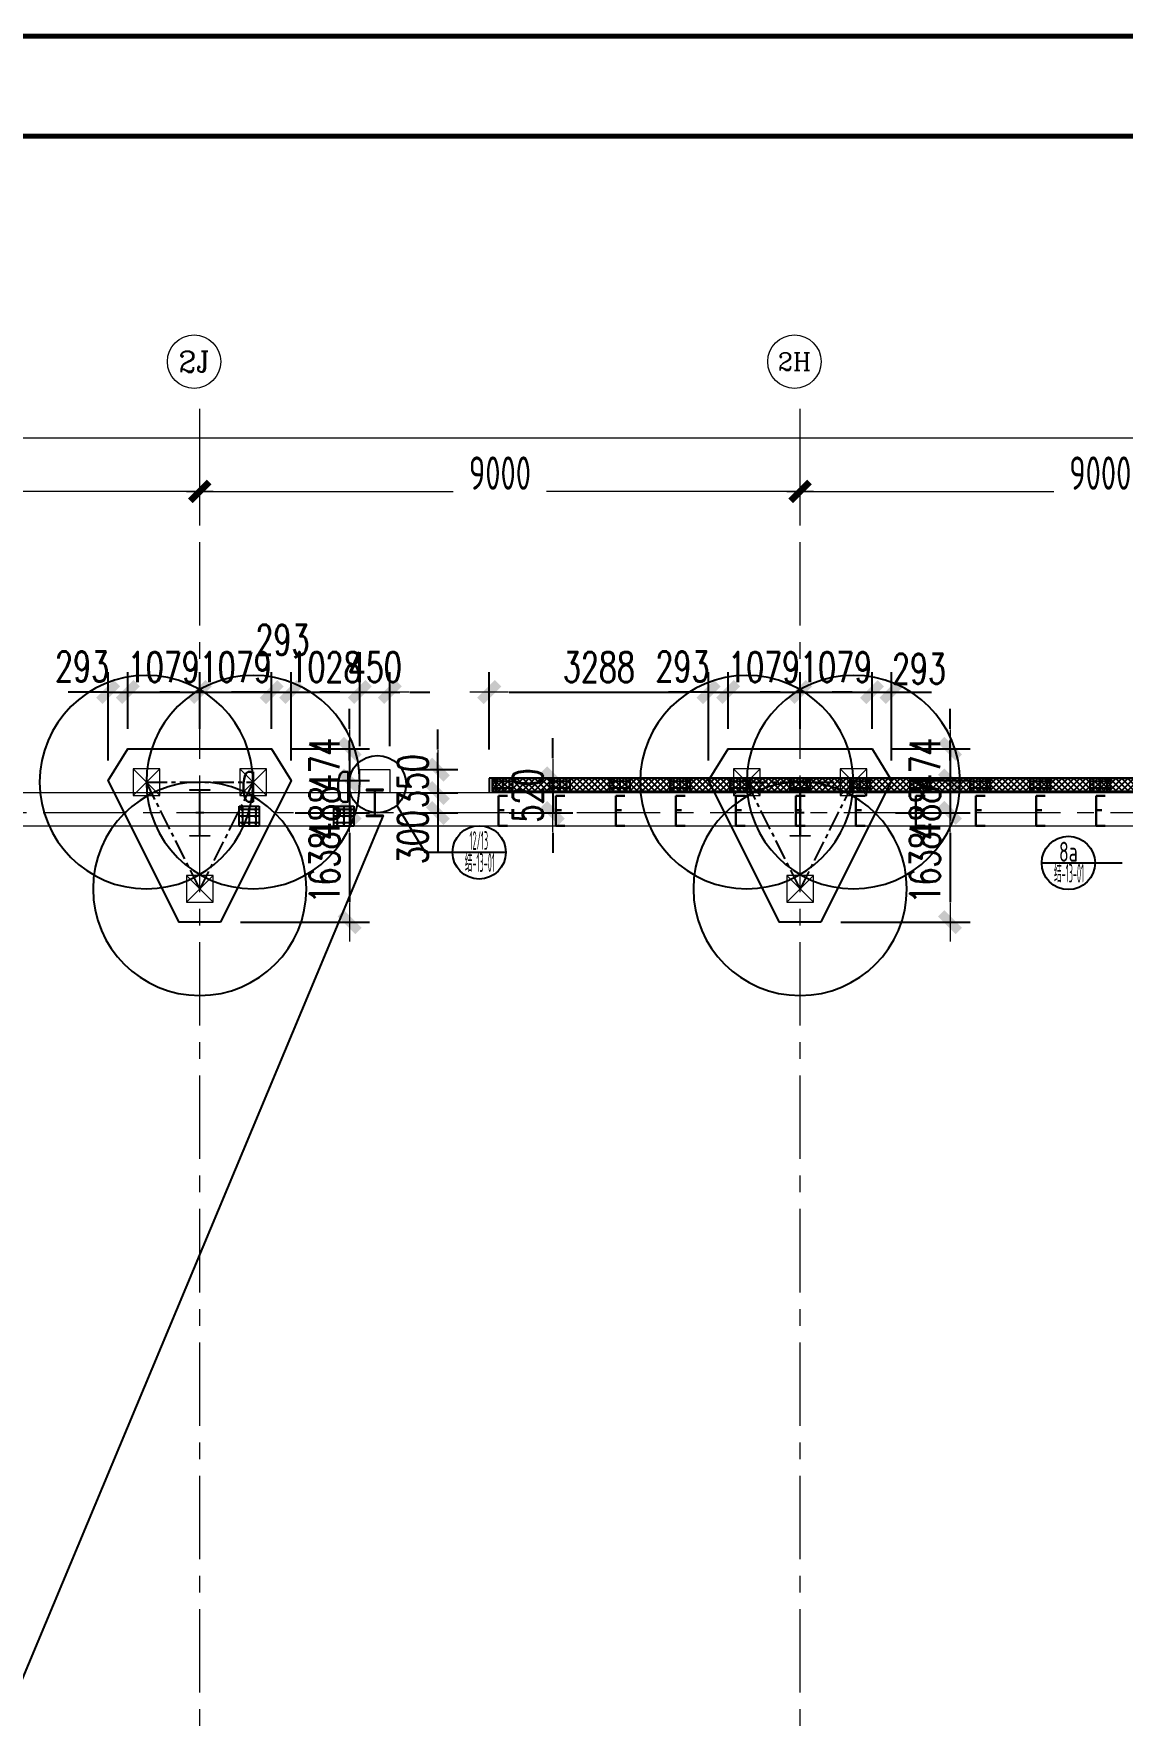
# Model space of a CAD drawing. Extents: x -1201378 to 2367219, y -619313 to 244905.
# Drawn here: x -158247 to -141929, y 4811 to 30085 of the extents above; entities that cross this region are included whole.
import ezdxf
from ezdxf.enums import TextEntityAlignment as Align

# ---------------------------------------------------------------- set-up
doc = ezdxf.new("R2010")
doc.units = 0
doc.header["$LTSCALE"] = 1000
doc.linetypes.add('CENTER', pattern=[2, 1.25, -0.25, 0.25, -0.25])
doc.layers.get('0').update_dxf_attribs({"linetype": 'CONTINUOUS'})
doc.layers.get('Defpoints').update_dxf_attribs({"linetype": 'CONTINUOUS'})
for name, color, linetype in [('0-cxFrame', 155, 'CONTINUOUS'), ('2钢材断面', 2, 'CONTINUOUS'), ('30预埋件', 30, 'CONTINUOUS'), ('40钢材投影', 40, 'CONTINUOUS'), ('A-AXIS-DP', 126, 'CONTINUOUS'), ('ALT_CEN-0-30', 1, 'CENTER'), ('S-DOTE1', 140, 'CENTER'), ('S-HATCH1-W', 252, 'CONTINUOUS'), ('S-SS', 111, 'CONTINUOUS'), ('S-XXX', 241, 'CONTINUOUS'), ('结构轮廓线', 1, 'CONTINUOUS')]:
    doc.layers.add(name, color=color, linetype=linetype)
for name, color, linetype, lineweight in [('0-cxText', 131, 'CONTINUOUS', 25), ('S-axis', 111, 'CONTINUOUS', 0), ('S-bkl', 4, 'CONTINUOUS', 0), ('S-col', 2, 'CONTINUOUS', 0), ('S-dim', 81, 'CONTINUOUS', 0), ('S-dote', 5, 'CENTER', 0), ('S-zhuang', 1, 'CONTINUOUS', 0)]:
    doc.layers.add(name, color=color, linetype=linetype, lineweight=lineweight)
doc.styles.add('_TCH_AXIS', font='COMPLEX', dxfattribs={"bigfont": 'GBCBIG'})
doc.styles.add('cx_tuming', font='simhei.ttf')
doc.styles.add('cx_tuqian1', font='')
doc.styles.add('DHTEXT-1', font='romans.shx', dxfattribs={"width": 0.7, "bigfont": 'chinese.shx'})
doc.styles.add('HZS', font='hzs.shx', dxfattribs={"width": 0.7, "bigfont": 'hztxt.shx'})
doc.styles.add('SS1', font='tj-romans1.shx', dxfattribs={"width": 0.7, "bigfont": 'tj-hztxt1.shx'})
doc.styles.add('TSSD_Dimension', font='tssdeng.shx', dxfattribs={"width": 0.7, "bigfont": 'hztxt.shx'})
doc.styles.add('黑体', font='simhei.ttf', dxfattribs={"width": 0.8})
doc.styles.get('cx_tuqian1').set_extended_font_data('SimSun')
doc.dimstyles.new('S-150-ARCHI', dxfattribs={"dimscale": 150, "dimtxt": 3, "dimasz": 2, "dimexe": 2, "dimexo": 2, "dimgap": 1, "dimtad": 1, "dimdec": 0, "dimzin": 0, "dimdsep": 46, "dimtxsty": 'SS1', "dimblk1": 'TT', "dimblk2": 'TT', "dimsah": 1, "dimcen": 1, "dimclrd": 256, "dimclre": 256, "dimclrt": 256, "dimadec": 0, "dimazin": 0, "dimtfac": 1, "dimtdec": 0, "dimtix": 1, "dimtmove": 2, "dimatfit": 0, "dimldrblk": 'TT', "dimfxl": 2, "dimtolj": 1, "dimtzin": 0, "dimarcsym": 0})
doc.dimstyles.new('TSSD_200_200', dxfattribs={"dimtxt": 500, "dimasz": 200, "dimexe": 200, "dimexo": 500, "dimgap": 200, "dimtad": 1, "dimdec": 0, "dimzin": 0, "dimdsep": 46, "dimtxsty": 'TSSD_Dimension', "dimblk": 'ARCHTICK', "dimcen": 0, "dimdle": 200, "dimclrt": 7, "dimadec": 0, "dimazin": 0, "dimtfac": 1, "dimtdec": 0, "dimtix": 1, "dimtmove": 2, "dimatfit": 3, "dimfxl": 1, "dimtolj": 1, "dimtzin": 0, "dimarcsym": 0})

# ---------------------------------------------------------------- blocks, each defined once
blk = doc.blocks.new('_ArchTick')
at = {"color": 0, "linetype": 'ByBlock', "const_width": 0.5}
blk.add_lwpolyline([(-0.71, -0.71), (0.71, 0.71)], dxfattribs=at)
blk = doc.blocks.new('*D102')
at = {"layer": 'Defpoints', "color": 0, "transparency": 16777216}
for p in [(-155758, -176778), (-164758, -177738), (-155758, -177738)]:
    blk.add_point(p, dxfattribs=at)
at = {"layer": 'S-axis', "color": 0, "lineweight": -2, "transparency": 16777216}
for p, q in [((-164758, -177238), (-164758, -176578)), ((-155758, -177238), (-155758, -176578)), ((-164958, -176778), (-160957, -176778)), ((-155558, -176778), (-159560, -176778))]:
    blk.add_line(p, q, dxfattribs=at)
at = {"layer": 'S-axis', "color": 0, "lineweight": -2, "transparency": 16777216, "xscale": 200, "yscale": 200, "zscale": 200, "rotation": 180}
blk.add_blockref('_ArchTick', (-164758, -176778), dxfattribs=at)
at = {"layer": 'S-axis', "color": 0, "lineweight": -2, "transparency": 16777216, "xscale": 200, "yscale": 200, "zscale": 200}
blk.add_blockref('_ArchTick', (-155758, -176778), dxfattribs=at)
at = {"layer": 'S-axis', "color": 7, "transparency": 16777216, "insert": (-160258, -176503), "char_height": 500, "attachment_point": 5, "style": 'TSSD_Dimension'}
blk.add_mtext('\\A1;9000', dxfattribs=at)
blk = doc.blocks.new('*D103')
at = {"layer": 'Defpoints', "color": 0, "transparency": 16777216}
for p in [(-146758, -176778), (-155758, -177738), (-146758, -177738)]:
    blk.add_point(p, dxfattribs=at)
at = {"layer": 'S-axis', "color": 0, "lineweight": -2, "transparency": 16777216}
for p, q in [((-155758, -177238), (-155758, -176578)), ((-146758, -177238), (-146758, -176578)), ((-155958, -176778), (-151957, -176778)), ((-146558, -176778), (-150560, -176778))]:
    blk.add_line(p, q, dxfattribs=at)
at = {"layer": 'S-axis', "color": 0, "lineweight": -2, "transparency": 16777216, "xscale": 200, "yscale": 200, "zscale": 200, "rotation": 180}
blk.add_blockref('_ArchTick', (-155758, -176778), dxfattribs=at)
at = {"layer": 'S-axis', "color": 0, "lineweight": -2, "transparency": 16777216, "xscale": 200, "yscale": 200, "zscale": 200}
blk.add_blockref('_ArchTick', (-146758, -176778), dxfattribs=at)
at = {"layer": 'S-axis', "color": 7, "transparency": 16777216, "insert": (-151258, -176503), "char_height": 500, "attachment_point": 5, "style": 'TSSD_Dimension'}
blk.add_mtext('\\A1;9000', dxfattribs=at)
blk = doc.blocks.new('*D104')
at = {"layer": 'Defpoints', "color": 0, "transparency": 16777216}
for p in [(-137758, -176778), (-146758, -177738), (-137758, -177738)]:
    blk.add_point(p, dxfattribs=at)
at = {"layer": 'S-axis', "color": 0, "lineweight": -2, "transparency": 16777216}
for p, q in [((-146758, -177238), (-146758, -176578)), ((-137758, -177238), (-137758, -176578)), ((-146958, -176778), (-142957, -176778)), ((-137558, -176778), (-141560, -176778))]:
    blk.add_line(p, q, dxfattribs=at)
at = {"layer": 'S-axis', "color": 0, "lineweight": -2, "transparency": 16777216, "xscale": 200, "yscale": 200, "zscale": 200, "rotation": 180}
blk.add_blockref('_ArchTick', (-146758, -176778), dxfattribs=at)
at = {"layer": 'S-axis', "color": 0, "lineweight": -2, "transparency": 16777216, "xscale": 200, "yscale": 200, "zscale": 200}
blk.add_blockref('_ArchTick', (-137758, -176778), dxfattribs=at)
at = {"layer": 'S-axis', "color": 7, "transparency": 16777216, "insert": (-142258, -176503), "char_height": 500, "attachment_point": 5, "style": 'TSSD_Dimension'}
blk.add_mtext('\\A1;9000', dxfattribs=at)
blk = doc.blocks.new('*D112')
at = {"layer": 'Defpoints', "color": 0, "transparency": 16777216}
for p in [(-82958, -175978), (-240958, -177638), (-82958, -177638)]:
    blk.add_point(p, dxfattribs=at)
at = {"layer": 'S-axis', "color": 0, "lineweight": -2, "transparency": 16777216}
for p, q in [((-240958, -177138), (-240958, -175778)), ((-82958, -177138), (-82958, -175778)), ((-241158, -175978), (-162899, -175978)), ((-82758, -175978), (-161018, -175978))]:
    blk.add_line(p, q, dxfattribs=at)
at = {"layer": 'S-axis', "color": 0, "lineweight": -2, "transparency": 16777216, "xscale": 200, "yscale": 200, "zscale": 200, "rotation": 180}
blk.add_blockref('_ArchTick', (-240958, -175978), dxfattribs=at)
at = {"layer": 'S-axis', "color": 0, "lineweight": -2, "transparency": 16777216, "xscale": 200, "yscale": 200, "zscale": 200}
blk.add_blockref('_ArchTick', (-82958, -175978), dxfattribs=at)
at = {"layer": 'S-axis', "color": 7, "transparency": 16777216, "insert": (-161958, -175703), "char_height": 500, "attachment_point": 5, "style": 'TSSD_Dimension'}
blk.add_mtext('\\A1;158000', dxfattribs=at)
blk = doc.blocks.new('nt66')
at = {"layer": 'S-col'}
blk.add_lwpolyline([(-195790, 766820), (-195490, 766820), (-195490, 766808), (-195636, 766808), (-195636, 766132), (-195490, 766132), (-195490, 766120), (-195790, 766120), (-195790, 766132), (-195644, 766132), (-195644, 766808), (-195790, 766808)], close=True, dxfattribs=at)
blk = doc.blocks.new('33333')
for p in [(-5214, -43900), (3786, -43900)]:
    blk.add_blockref('nt66', p)
blk = doc.blocks.new('S-ZHUANG-400')
at = {"layer": 'S-zhuang'}
for p, q in [((200, -200), (-200, 200)), ((-200, -200), (200, 200))]:
    blk.add_line(p, q, dxfattribs=at)
blk.add_lwpolyline([(-200, 200), (200, 200), (200, -200), (-200, -200)], close=True, dxfattribs=at)
blk = doc.blocks.new('CT3')
at = {"layer": 'Defpoints'}
for centre in [(-101758, -256416), (-102558, -258016), (-100958, -258016)]:
    blk.add_circle(centre, 1600, dxfattribs=at)
at = {"layer": 'S-DOTE1', "ltscale": 0.25}
for p, q in [((-101758, -257494), (-101758, -257614)), ((-101698, -257554), (-101818, -257554))]:
    blk.add_line(p, q, dxfattribs=at)
at = {"layer": 'S-DOTE1', "linetype": 'CENTER', "ltscale": 0.25}
blk.add_lwpolyline([(-100958, -258016), (-101758, -256416), (-102558, -258016)], close=True, dxfattribs=at)
at = {"layer": 'S-HATCH1-W'}
blk.add_lwpolyline([(-101449, -255916), (-102067, -255916), (-103130, -258042), (-102837, -258516), (-100680, -258516), (-100387, -258042)], close=True, dxfattribs=at)
at = {"layer": 'S-zhuang', "rotation": 90.00000000000001}
for p in [(-101758, -256416), (-102558, -258016), (-100958, -258016)]:
    blk.add_blockref('S-ZHUANG-400', p, dxfattribs=at)
blk = doc.blocks.new('TK22.A0 L(Dragon)')
at = {"layer": '0-cxFrame', "color": 7, "const_width": 0.5}
blk.add_lwpolyline([(0, 0), (-1486, 0), (-1486, 841), (0, 841)], close=True, dxfattribs=at)
at = {"layer": '0-cxFrame', "const_width": 0.5}
blk.add_lwpolyline([(-80, 10), (-1466, 10), (-1466, 831), (-80, 831)], close=True, dxfattribs=at)
at = {"style": '黑体', "flags": 4}
blk.add_attdef('图幅', text='', height=3.3, dxfattribs=at).set_placement((-40, 3), align=Align.RIGHT)
at = {"layer": '0-cxText', "flags": 4}
for tag, height, style, p in [('建设单位', 3.5, 'cx_tuming', (-45, 240)), ('项目名称', 3.5, 'cx_tuming', (-45, 210)), ('子项名称', 3.5, 'cx_tuming', (-45, 180)), ('工程编号', 3.3, 'cx_tuqian1', (-35, 165)), ('图名1', 3.5, 'cx_tuming', (-45, 87)), ('图名2', 3.5, 'cx_tuming', (-45, 79)), ('图名3', 3.5, 'cx_tuming', (-45, 71)), ('出图日期', 3.3, 'cx_tuqian1', (-39, 60)), ('专业', 3.3, 'cx_tuqian1', (-55, 52)), ('图号', 3.3, 'cx_tuqian1', (-55, 44)), ('版次', 3.3, 'cx_tuqian1', (-20, 44))]:
    blk.add_attdef(tag, text='', height=height, dxfattribs=dict(at, style=style)).set_placement(p, align=Align.MIDDLE)
at = {"layer": 'Defpoints', "color": 6, "flags": 4}
for tag, height, style, p in [('tufu', 3.3, '黑体', (-12, 12)), ('dwfname', 4, 'cx_tuqian1', (-80, 3))]:
    blk.add_attdef(tag, text='', height=height, dxfattribs=dict(at, style=style)).set_placement(p, align=Align.RIGHT)
blk = doc.blocks.new('TT')
blk.add_line((-0.969, 0), (0.969, 0))
at = {"const_width": 0.45}
blk.add_lwpolyline([(-0.442, -0.442), (0.442, 0.442)], dxfattribs=at)
blk = doc.blocks.new('*D2110')
at = {"layer": 'Defpoints', "color": 0, "transparency": 16777216}
for p in [(-156837, 20214), (-156837, 19364), (-157130, 18889)]:
    blk.add_point(p, dxfattribs=at)
at = {"layer": 'S-dim', "lineweight": -2, "transparency": 16777216}
for p, q in [((-157130, 19189), (-157130, 20514)), ((-156837, 19664), (-156837, 20514)), ((-157430, 20214), (-157730, 20214)), ((-157130, 20214), (-156837, 20214)), ((-156537, 20214), (-156237, 20214))]:
    blk.add_line(p, q, dxfattribs=at)
at = {"layer": 'S-dim', "lineweight": -2, "transparency": 16777216, "xscale": 300, "yscale": 300, "zscale": 300}
blk.add_blockref('TT', (-157130, 20214), dxfattribs=at)
at = {"layer": 'S-dim', "lineweight": -2, "transparency": 16777216, "xscale": 300, "yscale": 300, "zscale": 300, "rotation": 180}
blk.add_blockref('TT', (-156837, 20214), dxfattribs=at)
at = {"layer": 'S-dim', "transparency": 16777216, "insert": (-157522, 20598), "char_height": 450, "attachment_point": 5, "style": 'SS1'}
blk.add_mtext('\\A1;293', dxfattribs=at)
blk = doc.blocks.new('*D2111')
at = {"layer": 'Defpoints', "color": 0, "transparency": 16777216}
for p in [(-155758, 20214), (-156837, 19364), (-155758, 19364)]:
    blk.add_point(p, dxfattribs=at)
at = {"layer": 'S-dim', "lineweight": -2, "transparency": 16777216}
for p, q in [((-156837, 19664), (-156837, 20514)), ((-155758, 19664), (-155758, 20514)), ((-157137, 20214), (-157437, 20214)), ((-156837, 20214), (-155758, 20214)), ((-155458, 20214), (-155158, 20214))]:
    blk.add_line(p, q, dxfattribs=at)
at = {"layer": 'S-dim', "lineweight": -2, "transparency": 16777216, "xscale": 300, "yscale": 300, "zscale": 300}
blk.add_blockref('TT', (-156837, 20214), dxfattribs=at)
at = {"layer": 'S-dim', "lineweight": -2, "transparency": 16777216, "xscale": 300, "yscale": 300, "zscale": 300, "rotation": 180}
blk.add_blockref('TT', (-155758, 20214), dxfattribs=at)
at = {"layer": 'S-dim', "transparency": 16777216, "insert": (-156298, 20589), "char_height": 450, "attachment_point": 5, "style": 'SS1'}
blk.add_mtext('\\A1;1079', dxfattribs=at)
blk = doc.blocks.new('*D2112')
at = {"layer": 'Defpoints', "color": 0, "transparency": 16777216}
for p in [(-154680, 20214), (-155758, 19364), (-154680, 19364)]:
    blk.add_point(p, dxfattribs=at)
at = {"layer": 'S-dim', "lineweight": -2, "transparency": 16777216}
for p, q in [((-155758, 19664), (-155758, 20514)), ((-154680, 19664), (-154680, 20514)), ((-156058, 20214), (-156358, 20214)), ((-155758, 20214), (-154680, 20214)), ((-154380, 20214), (-154080, 20214))]:
    blk.add_line(p, q, dxfattribs=at)
at = {"layer": 'S-dim', "lineweight": -2, "transparency": 16777216, "xscale": 300, "yscale": 300, "zscale": 300}
blk.add_blockref('TT', (-155758, 20214), dxfattribs=at)
at = {"layer": 'S-dim', "lineweight": -2, "transparency": 16777216, "xscale": 300, "yscale": 300, "zscale": 300, "rotation": 180}
blk.add_blockref('TT', (-154680, 20214), dxfattribs=at)
at = {"layer": 'S-dim', "transparency": 16777216, "insert": (-155219, 20589), "char_height": 450, "attachment_point": 5, "style": 'SS1'}
blk.add_mtext('\\A1;1079', dxfattribs=at)
blk = doc.blocks.new('*D2113')
at = {"layer": 'Defpoints', "color": 0, "transparency": 16777216}
for p in [(-154387, 20214), (-154680, 19364), (-154387, 18889)]:
    blk.add_point(p, dxfattribs=at)
at = {"layer": 'S-dim', "lineweight": -2, "transparency": 16777216}
for p, q in [((-154680, 19664), (-154680, 20514)), ((-154387, 19189), (-154387, 20514)), ((-154980, 20214), (-155280, 20214)), ((-154680, 20214), (-154387, 20214)), ((-154087, 20214), (-153787, 20214))]:
    blk.add_line(p, q, dxfattribs=at)
at = {"layer": 'S-dim', "lineweight": -2, "transparency": 16777216, "xscale": 300, "yscale": 300, "zscale": 300}
blk.add_blockref('TT', (-154680, 20214), dxfattribs=at)
at = {"layer": 'S-dim', "lineweight": -2, "transparency": 16777216, "xscale": 300, "yscale": 300, "zscale": 300, "rotation": 180}
blk.add_blockref('TT', (-154387, 20214), dxfattribs=at)
at = {"layer": 'S-dim', "transparency": 16777216, "insert": (-154518, 20998), "char_height": 450, "attachment_point": 5, "style": 'SS1'}
blk.add_mtext('\\A1;293', dxfattribs=at)
blk = doc.blocks.new('*D2114')
at = {"layer": 'Defpoints', "color": 0, "transparency": 16777216}
for p in [(-154680, 19364), (-154387, 18889), (-153511, 18889)]:
    blk.add_point(p, dxfattribs=at)
at = {"layer": 'S-dim', "lineweight": -2, "transparency": 16777216}
for p, q in [((-153511, 19664), (-153511, 19964)), ((-154380, 19364), (-153211, 19364)), ((-153511, 19364), (-153511, 18889)), ((-154087, 18889), (-153211, 18889)), ((-153511, 18589), (-153511, 18289))]:
    blk.add_line(p, q, dxfattribs=at)
at = {"layer": 'S-dim', "lineweight": -2, "transparency": 16777216, "xscale": 300, "yscale": 300, "zscale": 300}
for p, rotation in [((-153511, 19364), 270), ((-153511, 18889), 90)]:
    blk.add_blockref('TT', p, dxfattribs=dict(at, rotation=rotation))
at = {"layer": 'S-dim', "transparency": 16777216, "insert": (-153886, 19127), "char_height": 450, "attachment_point": 5, "rotation": 90, "style": 'SS1'}
blk.add_mtext('\\A1;474', dxfattribs=at)
blk = doc.blocks.new('*D2115')
at = {"layer": 'Defpoints', "color": 0, "transparency": 16777216}
for p in [(-154387, 18889), (-154630, 18402), (-153511, 18402)]:
    blk.add_point(p, dxfattribs=at)
at = {"layer": 'S-dim', "lineweight": -2, "transparency": 16777216}
for p, q in [((-153511, 19189), (-153511, 19489)), ((-154087, 18889), (-153211, 18889)), ((-153511, 18889), (-153511, 18402)), ((-154330, 18402), (-153211, 18402)), ((-153511, 18102), (-153511, 17802))]:
    blk.add_line(p, q, dxfattribs=at)
at = {"layer": 'S-dim', "lineweight": -2, "transparency": 16777216, "xscale": 300, "yscale": 300, "zscale": 300}
for p, rotation in [((-153511, 18889), 270), ((-153511, 18402), 90)]:
    blk.add_blockref('TT', p, dxfattribs=dict(at, rotation=rotation))
at = {"layer": 'S-dim', "transparency": 16777216, "insert": (-153886, 18402), "char_height": 450, "attachment_point": 5, "rotation": 90, "style": 'SS1'}
blk.add_mtext('\\A1;488', dxfattribs=at)
blk = doc.blocks.new('*D2116')
at = {"layer": 'Defpoints', "color": 0, "transparency": 16777216}
for p in [(-154630, 18402), (-155449, 16764), (-153511, 16764)]:
    blk.add_point(p, dxfattribs=at)
at = {"layer": 'S-dim', "lineweight": -2, "transparency": 16777216}
for p, q in [((-154330, 18402), (-153211, 18402)), ((-153511, 18102), (-153511, 17064)), ((-155149, 16764), (-153211, 16764))]:
    blk.add_line(p, q, dxfattribs=at)
at = {"layer": 'S-dim', "lineweight": -2, "transparency": 16777216, "xscale": 300, "yscale": 300, "zscale": 300}
for p, rotation in [((-153511, 18402), 90), ((-153511, 16764), 270)]:
    blk.add_blockref('TT', p, dxfattribs=dict(at, rotation=rotation))
at = {"layer": 'S-dim', "transparency": 16777216, "insert": (-153886, 17583), "char_height": 450, "attachment_point": 5, "rotation": 90, "style": 'SS1'}
blk.add_mtext('\\A1;1638', dxfattribs=at)
blk = doc.blocks.new('*D2117')
at = {"layer": 'Defpoints', "color": 0, "transparency": 16777216}
for p in [(-147837, 20214), (-147837, 19364), (-148130, 18889)]:
    blk.add_point(p, dxfattribs=at)
at = {"layer": 'S-dim', "lineweight": -2, "transparency": 16777216}
for p, q in [((-148130, 19189), (-148130, 20514)), ((-147837, 19664), (-147837, 20514)), ((-148430, 20214), (-148730, 20214)), ((-148130, 20214), (-147837, 20214)), ((-147537, 20214), (-147237, 20214))]:
    blk.add_line(p, q, dxfattribs=at)
at = {"layer": 'S-dim', "lineweight": -2, "transparency": 16777216, "xscale": 300, "yscale": 300, "zscale": 300}
blk.add_blockref('TT', (-148130, 20214), dxfattribs=at)
at = {"layer": 'S-dim', "lineweight": -2, "transparency": 16777216, "xscale": 300, "yscale": 300, "zscale": 300, "rotation": 180}
blk.add_blockref('TT', (-147837, 20214), dxfattribs=at)
at = {"layer": 'S-dim', "transparency": 16777216, "insert": (-148522, 20598), "char_height": 450, "attachment_point": 5, "style": 'SS1'}
blk.add_mtext('\\A1;293', dxfattribs=at)
blk = doc.blocks.new('*D2118')
at = {"layer": 'Defpoints', "color": 0, "transparency": 16777216}
for p in [(-146758, 20214), (-147837, 19364), (-146758, 19364)]:
    blk.add_point(p, dxfattribs=at)
at = {"layer": 'S-dim', "lineweight": -2, "transparency": 16777216}
for p, q in [((-147837, 19664), (-147837, 20514)), ((-146758, 19664), (-146758, 20514)), ((-148137, 20214), (-148437, 20214)), ((-147837, 20214), (-146758, 20214)), ((-146458, 20214), (-146158, 20214))]:
    blk.add_line(p, q, dxfattribs=at)
at = {"layer": 'S-dim', "lineweight": -2, "transparency": 16777216, "xscale": 300, "yscale": 300, "zscale": 300}
blk.add_blockref('TT', (-147837, 20214), dxfattribs=at)
at = {"layer": 'S-dim', "lineweight": -2, "transparency": 16777216, "xscale": 300, "yscale": 300, "zscale": 300, "rotation": 180}
blk.add_blockref('TT', (-146758, 20214), dxfattribs=at)
at = {"layer": 'S-dim', "transparency": 16777216, "insert": (-147298, 20589), "char_height": 450, "attachment_point": 5, "style": 'SS1'}
blk.add_mtext('\\A1;1079', dxfattribs=at)
blk = doc.blocks.new('*D2119')
at = {"layer": 'Defpoints', "color": 0, "transparency": 16777216}
for p in [(-145680, 20214), (-146758, 19364), (-145680, 19364)]:
    blk.add_point(p, dxfattribs=at)
at = {"layer": 'S-dim', "lineweight": -2, "transparency": 16777216}
for p, q in [((-146758, 19664), (-146758, 20514)), ((-145680, 19664), (-145680, 20514)), ((-147058, 20214), (-147358, 20214)), ((-146758, 20214), (-145680, 20214)), ((-145380, 20214), (-145080, 20214))]:
    blk.add_line(p, q, dxfattribs=at)
at = {"layer": 'S-dim', "lineweight": -2, "transparency": 16777216, "xscale": 300, "yscale": 300, "zscale": 300}
blk.add_blockref('TT', (-146758, 20214), dxfattribs=at)
at = {"layer": 'S-dim', "lineweight": -2, "transparency": 16777216, "xscale": 300, "yscale": 300, "zscale": 300, "rotation": 180}
blk.add_blockref('TT', (-145680, 20214), dxfattribs=at)
at = {"layer": 'S-dim', "transparency": 16777216, "insert": (-146219, 20589), "char_height": 450, "attachment_point": 5, "style": 'SS1'}
blk.add_mtext('\\A1;1079', dxfattribs=at)
blk = doc.blocks.new('*D2120')
at = {"layer": 'Defpoints', "color": 0, "transparency": 16777216}
for p in [(-145387, 20214), (-145680, 19364), (-145387, 18889)]:
    blk.add_point(p, dxfattribs=at)
at = {"layer": 'S-dim', "lineweight": -2, "transparency": 16777216}
for p, q in [((-145680, 19664), (-145680, 20514)), ((-145387, 19189), (-145387, 20514)), ((-145980, 20214), (-146280, 20214)), ((-145680, 20214), (-145387, 20214)), ((-145087, 20214), (-144787, 20214))]:
    blk.add_line(p, q, dxfattribs=at)
at = {"layer": 'S-dim', "lineweight": -2, "transparency": 16777216, "xscale": 300, "yscale": 300, "zscale": 300}
blk.add_blockref('TT', (-145680, 20214), dxfattribs=at)
at = {"layer": 'S-dim', "lineweight": -2, "transparency": 16777216, "xscale": 300, "yscale": 300, "zscale": 300, "rotation": 180}
blk.add_blockref('TT', (-145387, 20214), dxfattribs=at)
at = {"layer": 'S-dim', "transparency": 16777216, "insert": (-144976, 20564), "char_height": 450, "attachment_point": 5, "style": 'SS1'}
blk.add_mtext('\\A1;293', dxfattribs=at)
blk = doc.blocks.new('*D2121')
at = {"layer": 'Defpoints', "color": 0, "transparency": 16777216}
for p in [(-145680, 19364), (-145387, 18889), (-144511, 18889)]:
    blk.add_point(p, dxfattribs=at)
at = {"layer": 'S-dim', "lineweight": -2, "transparency": 16777216}
for p, q in [((-144511, 19664), (-144511, 19964)), ((-145380, 19364), (-144211, 19364)), ((-144511, 19364), (-144511, 18889)), ((-145087, 18889), (-144211, 18889)), ((-144511, 18589), (-144511, 18289))]:
    blk.add_line(p, q, dxfattribs=at)
at = {"layer": 'S-dim', "lineweight": -2, "transparency": 16777216, "xscale": 300, "yscale": 300, "zscale": 300}
for p, rotation in [((-144511, 19364), 270), ((-144511, 18889), 90)]:
    blk.add_blockref('TT', p, dxfattribs=dict(at, rotation=rotation))
at = {"layer": 'S-dim', "transparency": 16777216, "insert": (-144886, 19127), "char_height": 450, "attachment_point": 5, "rotation": 90, "style": 'SS1'}
blk.add_mtext('\\A1;474', dxfattribs=at)
blk = doc.blocks.new('*D2122')
at = {"layer": 'Defpoints', "color": 0, "transparency": 16777216}
for p in [(-145387, 18889), (-145630, 18402), (-144511, 18402)]:
    blk.add_point(p, dxfattribs=at)
at = {"layer": 'S-dim', "lineweight": -2, "transparency": 16777216}
for p, q in [((-144511, 19189), (-144511, 19489)), ((-145087, 18889), (-144211, 18889)), ((-144511, 18889), (-144511, 18402)), ((-145330, 18402), (-144211, 18402)), ((-144511, 18102), (-144511, 17802))]:
    blk.add_line(p, q, dxfattribs=at)
at = {"layer": 'S-dim', "lineweight": -2, "transparency": 16777216, "xscale": 300, "yscale": 300, "zscale": 300}
for p, rotation in [((-144511, 18889), 270), ((-144511, 18402), 90)]:
    blk.add_blockref('TT', p, dxfattribs=dict(at, rotation=rotation))
at = {"layer": 'S-dim', "transparency": 16777216, "insert": (-144886, 18402), "char_height": 450, "attachment_point": 5, "rotation": 90, "style": 'SS1'}
blk.add_mtext('\\A1;488', dxfattribs=at)
blk = doc.blocks.new('*D2123')
at = {"layer": 'Defpoints', "color": 0, "transparency": 16777216}
for p in [(-145630, 18402), (-146449, 16764), (-144511, 16764)]:
    blk.add_point(p, dxfattribs=at)
at = {"layer": 'S-dim', "lineweight": -2, "transparency": 16777216}
for p, q in [((-145330, 18402), (-144211, 18402)), ((-144511, 18102), (-144511, 17064)), ((-146149, 16764), (-144211, 16764))]:
    blk.add_line(p, q, dxfattribs=at)
at = {"layer": 'S-dim', "lineweight": -2, "transparency": 16777216, "xscale": 300, "yscale": 300, "zscale": 300}
for p, rotation in [((-144511, 18402), 90), ((-144511, 16764), 270)]:
    blk.add_blockref('TT', p, dxfattribs=dict(at, rotation=rotation))
at = {"layer": 'S-dim', "transparency": 16777216, "insert": (-144886, 17583), "char_height": 450, "attachment_point": 5, "rotation": 90, "style": 'SS1'}
blk.add_mtext('\\A1;1638', dxfattribs=at)
blk = doc.blocks.new('*D6541')
at = {"layer": 'Defpoints', "color": 0, "transparency": 16777216}
for p in [(-148130, 20214), (-151418, 19052), (-148130, 18889)]:
    blk.add_point(p, dxfattribs=at)
at = {"layer": 'S-dim', "lineweight": -2, "transparency": 16777216}
for p, q in [((-151418, 19352), (-151418, 20514)), ((-148130, 19189), (-148130, 20514)), ((-151118, 20214), (-148430, 20214))]:
    blk.add_line(p, q, dxfattribs=at)
at = {"layer": 'S-dim', "lineweight": -2, "transparency": 16777216, "xscale": 300, "yscale": 300, "zscale": 300, "rotation": 180}
blk.add_blockref('TT', (-151418, 20214), dxfattribs=at)
at = {"layer": 'S-dim', "lineweight": -2, "transparency": 16777216, "xscale": 300, "yscale": 300, "zscale": 300}
blk.add_blockref('TT', (-148130, 20214), dxfattribs=at)
at = {"layer": 'S-dim', "transparency": 16777216, "insert": (-149774, 20589), "char_height": 450, "attachment_point": 5, "style": 'SS1'}
blk.add_mtext('\\A1;3288', dxfattribs=at)
blk = doc.blocks.new('*D6542')
at = {"layer": 'Defpoints', "color": 0, "transparency": 16777216}
for p in [(-151418, 18922), (-151418, 18402), (-150465, 18402)]:
    blk.add_point(p, dxfattribs=at)
at = {"layer": 'S-dim', "lineweight": -2, "transparency": 16777216}
for p, q in [((-150465, 19222), (-150465, 19522)), ((-151118, 18922), (-150165, 18922)), ((-150465, 18922), (-150465, 18402)), ((-151118, 18402), (-150165, 18402)), ((-150465, 18102), (-150465, 17802))]:
    blk.add_line(p, q, dxfattribs=at)
at = {"layer": 'S-dim', "lineweight": -2, "transparency": 16777216, "xscale": 300, "yscale": 300, "zscale": 300}
for p, rotation in [((-150465, 18922), 270), ((-150465, 18402), 90)]:
    blk.add_blockref('TT', p, dxfattribs=dict(at, rotation=rotation))
at = {"layer": 'S-dim', "transparency": 16777216, "insert": (-150840, 18662), "char_height": 450, "attachment_point": 5, "rotation": 90, "style": 'SS1'}
blk.add_mtext('\\A1;520', dxfattribs=at)
blk = doc.blocks.new('2号一层翻口')
at = {"layer": '结构轮廓线', "color": 1, "ltscale": 500}
for p, q in [((-130198, 518922), (-151418, 518922)), ((-151418, 518922), (-151418, 518702))]:
    blk.add_line(p, q, dxfattribs=at)
blk = doc.blocks.new('20250903183753')
at = {"layer": '2钢材断面'}
for p, q in [((150, 0), (-150, 0)), ((-150, 0), (-150, -300)), ((150, -300), (150, 0)), ((-150, -300), (150, -300))]:
    blk.add_line(p, q, dxfattribs=at)
at = {"layer": '40钢材投影'}
for centre, radius in [((-100, -50), 12), ((-100, -150), 12), ((-100, -250), 12), ((-100, -50), 6), ((-100, -150), 6), ((-100, -250), 6), ((0, -50), 12), ((0, -150), 12), ((0, -250), 12), ((0, -50), 6), ((0, -150), 6), ((0, -250), 6), ((100, -50), 12), ((100, -150), 12), ((100, -251), 12), ((100, -50), 6), ((100, -150), 6), ((100, -251), 6)]:
    blk.add_circle(centre, radius, dxfattribs=at)
at = {"layer": 'ALT_CEN-0-30', "ltscale": 20}
for p, q in [((-100, 0), (-100, -300)), ((0, 0), (0, -300)), ((100, 0), (100, -300)), ((-150, -50), (150, -50)), ((-150, -150), (150, -150)), ((-150, -250), (150, -250))]:
    blk.add_line(p, q, dxfattribs=at)
blk = doc.blocks.new('20250903183821')
at = {"ltscale": 50}
blk.add_blockref('20250903183753', (0, 0), dxfattribs=at)
at = {"layer": '30预埋件', "style": 'DHTEXT-1', "text_generation_flag": 6, "width": 0.55}
blk.add_attdef('B', (-105, 65), '', height=450, rotation=180, dxfattribs=at)
blk = doc.blocks.new('20250902145151')
at = {"layer": '2钢材断面'}
for p, q in [((150, 100), (-150, 100)), ((-150, 100), (-150, -100)), ((150, -100), (150, 100)), ((-150, -100), (150, -100))]:
    blk.add_line(p, q, dxfattribs=at)
at = {"layer": '40钢材投影'}
for centre, radius in [((-100, 50), 10), ((-100, 50), 5), ((0, 50), 10), ((0, 50), 5), ((100, 50), 10), ((100, 50), 5), ((-100, -50), 10), ((-100, -50), 5), ((0, -50), 10), ((0, -50), 5), ((100, -50), 10), ((100, -50), 5)]:
    blk.add_circle(centre, radius, dxfattribs=at)
at = {"layer": 'ALT_CEN-0-30', "ltscale": 20}
for p, q in [((-150, 50), (150, 50)), ((-100, 100), (-100, -100)), ((0, 100), (0, -100)), ((100, 100), (100, -100)), ((-150, -50), (150, -50))]:
    blk.add_line(p, q, dxfattribs=at)
blk = doc.blocks.new('20250912153858')
at = {"ltscale": 50}
blk.add_blockref('20250902145151', (0, 100), dxfattribs=at)
at = {"layer": '30预埋件', "style": 'DHTEXT-1', "text_generation_flag": 6, "width": 0.55}
blk.add_attdef('B', (105, -65), '', height=450, dxfattribs=at)
blk = doc.blocks.new('*D8781')
at = {"layer": 'Defpoints', "color": 0, "transparency": 16777216}
for p in [(-152908, 19052), (-152908, 18702), (-152189, 18702)]:
    blk.add_point(p, dxfattribs=at)
at = {"layer": 'S-dim', "lineweight": -2, "transparency": 16777216}
for p, q in [((-152189, 19352), (-152189, 19652)), ((-152608, 19052), (-151889, 19052)), ((-152189, 19052), (-152189, 18702)), ((-152608, 18702), (-151889, 18702)), ((-152189, 18402), (-152189, 18102))]:
    blk.add_line(p, q, dxfattribs=at)
at = {"layer": 'S-dim', "lineweight": -2, "transparency": 16777216, "xscale": 300, "yscale": 300, "zscale": 300}
for p, rotation in [((-152189, 19052), 270), ((-152189, 18702), 90)]:
    blk.add_blockref('TT', p, dxfattribs=dict(at, rotation=rotation))
at = {"layer": 'S-dim', "transparency": 16777216, "insert": (-152564, 18877), "char_height": 450, "attachment_point": 5, "rotation": 90, "style": 'SS1'}
blk.add_mtext('\\A1;350', dxfattribs=at)
blk = doc.blocks.new('*D8782')
at = {"layer": 'Defpoints', "color": 0, "transparency": 16777216}
for p in [(-152908, 18702), (-152908, 18402), (-152189, 18402)]:
    blk.add_point(p, dxfattribs=at)
at = {"layer": 'S-dim', "lineweight": -2, "transparency": 16777216}
for p, q in [((-152189, 19002), (-152189, 19302)), ((-152608, 18702), (-151889, 18702)), ((-152189, 18702), (-152189, 18402)), ((-152608, 18402), (-151889, 18402)), ((-152189, 18102), (-152189, 17802))]:
    blk.add_line(p, q, dxfattribs=at)
at = {"layer": 'S-dim', "lineweight": -2, "transparency": 16777216, "xscale": 300, "yscale": 300, "zscale": 300}
for p, rotation in [((-152189, 18702), 270), ((-152189, 18402), 90)]:
    blk.add_blockref('TT', p, dxfattribs=dict(at, rotation=rotation))
at = {"layer": 'S-dim', "transparency": 16777216, "insert": (-152564, 18038), "char_height": 450, "attachment_point": 5, "rotation": 90, "style": 'SS1'}
blk.add_mtext('\\A1;300', dxfattribs=at)
blk = doc.blocks.new('*D8783')
at = {"layer": 'Defpoints', "color": 0, "transparency": 16777216}
for p in [(-153358, 20214), (-154387, 19183), (-153358, 19102)]:
    blk.add_point(p, dxfattribs=at)
at = {"layer": 'S-dim', "lineweight": -2, "transparency": 16777216}
for p, q in [((-154387, 19483), (-154387, 20514)), ((-153358, 19402), (-153358, 20514)), ((-154687, 20214), (-154987, 20214)), ((-154387, 20214), (-153358, 20214)), ((-153058, 20214), (-152758, 20214))]:
    blk.add_line(p, q, dxfattribs=at)
at = {"layer": 'S-dim', "lineweight": -2, "transparency": 16777216, "xscale": 300, "yscale": 300, "zscale": 300}
blk.add_blockref('TT', (-154387, 20214), dxfattribs=at)
at = {"layer": 'S-dim', "lineweight": -2, "transparency": 16777216, "xscale": 300, "yscale": 300, "zscale": 300, "rotation": 180}
blk.add_blockref('TT', (-153358, 20214), dxfattribs=at)
at = {"layer": 'S-dim', "transparency": 16777216, "insert": (-153873, 20589), "char_height": 450, "attachment_point": 5, "style": 'SS1'}
blk.add_mtext('\\A1;1028', dxfattribs=at)
blk = doc.blocks.new('*D8784')
at = {"layer": 'Defpoints', "color": 0, "transparency": 16777216}
for p in [(-152908, 20214), (-153358, 19102), (-152908, 19102)]:
    blk.add_point(p, dxfattribs=at)
at = {"layer": 'S-dim', "lineweight": -2, "transparency": 16777216}
for p, q in [((-153358, 19402), (-153358, 20514)), ((-152908, 19402), (-152908, 20514)), ((-153658, 20214), (-153958, 20214)), ((-153358, 20214), (-152908, 20214)), ((-152608, 20214), (-152308, 20214))]:
    blk.add_line(p, q, dxfattribs=at)
at = {"layer": 'S-dim', "lineweight": -2, "transparency": 16777216, "xscale": 300, "yscale": 300, "zscale": 300}
blk.add_blockref('TT', (-153358, 20214), dxfattribs=at)
at = {"layer": 'S-dim', "lineweight": -2, "transparency": 16777216, "xscale": 300, "yscale": 300, "zscale": 300, "rotation": 180}
blk.add_blockref('TT', (-152908, 20214), dxfattribs=at)
at = {"layer": 'S-dim', "transparency": 16777216, "insert": (-153133, 20589), "char_height": 450, "attachment_point": 5, "style": 'SS1'}
blk.add_mtext('\\A1;450', dxfattribs=at)
blk = doc.blocks.new('2#轴网')
at = {"layer": 'S-axis'}
for centre in [(-155843.4, -174832), (-146843.4, -174832)]:
    blk.add_circle(centre, 400, dxfattribs=at)
at = {"layer": 'S-dote'}
for p, q in [((-155758.5, -270787), (-155758.5, -175298.2)), ((-146758.5, -270787), (-146758.5, -175298.2)), ((-74854.3, -181598.2), (-251154.3, -181598.2))]:
    blk.add_line(p, q, dxfattribs=at)
at = {"layer": 'S-axis', "style": '_TCH_AXIS'}
for s, height, p, p2 in [('2J', 314.07, (-156075.2, -174989.1), (-155611.5, -174989.1)), ('2H', 260.31, (-147091.3, -174962.2), (-146595.5, -174962.2))]:
    blk.add_text(s, height=height, dxfattribs=at).set_placement(p, p2, align=Align.FIT)
at = {"layer": 'S-axis'}
for base, p1, p2, picture, middle in [((-82958.5, -175978.2), (-240958.5, -177638.2), (-82958.5, -177638.2), '*D112', (-161958.5, -175703.2)), ((-155758.5, -176778.2), (-164758.5, -177738.2), (-155758.5, -177738.2), '*D102', (-160258.5, -176503.2)), ((-146758.5, -176778.2), (-155758.5, -177738.2), (-146758.5, -177738.2), '*D103', (-151258.5, -176503.2)), ((-137758.5, -176778.2), (-146758.5, -177738.2), (-137758.5, -177738.2), '*D104', (-142258.5, -176503.2))]:
    dim = blk.add_linear_dim(base=base, p1=p1, p2=p2, angle=0, dimstyle='TSSD_200_200', dxfattribs=at)
    dim.commit()
    dim.dimension.update_dxf_attribs({"geometry": picture, "text_midpoint": middle, "dimtype": 161})

msp = doc.modelspace()

# ---------------------------------------------------------------- hatches: boundary and pattern name
at = {"layer": 'S-HATCH1-W'}
h = msp.add_hatch(dxfattribs=at)
h.set_pattern_fill('ANSI37', color=256, scale=20)
h.set_pattern_definition([(45, (81000, 274540.09), (-44.901281, 44.901281), []), (135, (81000, 274540.09), (-44.901281, -44.901281), [])])
h.paths.add_polyline_path([(-130248.5, 18721.8), (-130248.5, 18921.8), (-151368.5, 18921.8), (-151368.5, 18721.8)])

# ---------------------------------------------------------------- linework, layer by layer
at = {"layer": 'A-AXIS-DP', "color": 1, "ltscale": 10000}
msp.add_lwpolyline([(-153008.5, 18739.8), (-153008.5, 18751.8), (-153258.5, 18751.8), (-153258.5, 18739.8), (-153137.5, 18739.8), (-153137.5, 18363.8), (-153258.5, 18363.8), (-153258.5, 18351.8), (-153008.5, 18351.8), (-153008.5, 18363.8), (-153129.5, 18363.8), (-153129.5, 18739.8)], close=True, dxfattribs=at)
at = {"layer": 'Defpoints', "color": 1}
msp.add_line((-153008.5, 18363.8), (-214519.2, -128743.1), dxfattribs=at)
at = {"layer": 'S-bkl'}
for p, q in [((-83754.5, 18701.8), (-219244.8, 18701.8)), ((-83754.5, 18201.8), (-218937.8, 18201.8))]:
    msp.add_line(p, q, dxfattribs=at)
msp.add_lwpolyline([(-153358.5, 18701.7), (-153358.5, 19051.7), (-152908.5, 19051.7), (-152908.5, 18701.7)], dxfattribs=at)
at = {"layer": 'S-HATCH1-W'}
msp.add_lwpolyline([(-151368.5, 18921.8), (-130248.5, 18921.8), (-130248.5, 18721.8), (-151368.5, 18721.8)], close=True, dxfattribs=at)
at = {"layer": 'S-XXX'}
for p, q in [((-152803.3, 18515), (-152377.1, 17810.1)), ((-151169, 17810.1), (-152377.1, 17810.1)), ((-143136.5, 17651.5), (-141928.5, 17651.5))]:
    msp.add_line(p, q, dxfattribs=at)
for centre, radius in [((-153093.9, 18832.2), 430.2), ((-151569, 17810.1), 400), ((-142736.5, 17651.5), 400)]:
    msp.add_circle(centre, radius, dxfattribs=at)

# ---------------------------------------------------------------- block references
at = {"ltscale": 500}
ref = msp.add_blockref('20250903183821', (-155018.5, 18501.8), dxfattribs=dict(at, xscale=-1))
ref.add_attrib('B', 'D', (-154913, 19016.8), dxfattribs={"layer": '30预埋件', "height": 450, "style": 'DHTEXT-1', "text_generation_flag": 6, "width": 0.55})
ref = msp.add_blockref('20250903183821', (-153598.5, 18501.8), dxfattribs=dict(at, xscale=-1))
ref.add_attrib('B', 'D', (-153493, 19016.8), dxfattribs={"layer": '30预埋件', "height": 450, "style": 'DHTEXT-1', "text_generation_flag": 6, "width": 0.55})
at = {"layer": '0-cxFrame', "xscale": 150, "yscale": 150, "zscale": 150}
msp.add_blockref('TK22.A0 L(Dragon)', (-50573.1, -96102.2), dxfattribs=at)
at = {"layer": 'S-axis'}
msp.add_blockref('2#轴网', (0, 200000), dxfattribs=at)
at = {"layer": 'S-col'}
msp.add_blockref('33333', (45095.7, -704168.2), dxfattribs=at)
at = {"layer": 'S-SS'}
msp.add_blockref('2号一层翻口', (0, -500000), dxfattribs=at)
at = {"layer": 'S-zhuang', "xscale": -1, "rotation": 180}
for p in [(-54000, -239152.4), (-45000, -239152.4)]:
    msp.add_blockref('CT3', p, dxfattribs=at)
at = {"layer": '结构轮廓线', "ltscale": 500}
ref = msp.add_blockref('20250912153858', (-151218.5, 18721.8), dxfattribs=dict(at, xscale=-1))
ref.add_attrib('B', 'E', (-151323.9, 18206.9), dxfattribs={"layer": '30预埋件', "height": 450, "rotation": 180, "style": 'DHTEXT-1', "text_generation_flag": 6, "width": 0.55})
ref = msp.add_blockref('20250912153858', (-150358.5, 18721.8), dxfattribs=dict(at, xscale=-1))
ref.add_attrib('B', 'E', (-150463.9, 18206.9), dxfattribs={"layer": '30预埋件', "height": 450, "rotation": 180, "style": 'DHTEXT-1', "text_generation_flag": 6, "width": 0.55})
ref = msp.add_blockref('20250912153858', (-149458.5, 18721.8), dxfattribs=dict(at, xscale=-1))
ref.add_attrib('B', 'E', (-149563.9, 18206.9), dxfattribs={"layer": '30预埋件', "height": 450, "rotation": 180, "style": 'DHTEXT-1', "text_generation_flag": 6, "width": 0.55})
ref = msp.add_blockref('20250912153858', (-148558.5, 18721.8), dxfattribs=dict(at, xscale=-1))
ref.add_attrib('B', 'E', (-148663.9, 18206.9), dxfattribs={"layer": '30预埋件', "height": 450, "rotation": 180, "style": 'DHTEXT-1', "text_generation_flag": 6, "width": 0.55})
ref = msp.add_blockref('20250912153858', (-147658.5, 18721.8), dxfattribs=dict(at, xscale=-1))
ref.add_attrib('B', 'E', (-147763.9, 18206.9), dxfattribs={"layer": '30预埋件', "height": 450, "rotation": 180, "style": 'DHTEXT-1', "text_generation_flag": 6, "width": 0.55})
ref = msp.add_blockref('20250912153858', (-146758.5, 18721.8), dxfattribs=dict(at, xscale=-1))
ref.add_attrib('B', 'E', (-146863.9, 18206.9), dxfattribs={"layer": '30预埋件', "height": 450, "rotation": 180, "style": 'DHTEXT-1', "text_generation_flag": 6, "width": 0.55})
ref = msp.add_blockref('20250912153858', (-145858.5, 18721.8), dxfattribs=dict(at, xscale=-1))
ref.add_attrib('B', 'E', (-145963.9, 18206.9), dxfattribs={"layer": '30预埋件', "height": 450, "rotation": 180, "style": 'DHTEXT-1', "text_generation_flag": 6, "width": 0.55})
ref = msp.add_blockref('20250912153858', (-144958.5, 18721.8), dxfattribs=dict(at, xscale=-1))
ref.add_attrib('B', 'E', (-145063.9, 18206.9), dxfattribs={"layer": '30预埋件', "height": 450, "rotation": 180, "style": 'DHTEXT-1', "text_generation_flag": 6, "width": 0.55})
ref = msp.add_blockref('20250912153858', (-144058.5, 18721.8), dxfattribs=dict(at, xscale=-1))
ref.add_attrib('B', 'E', (-144163.9, 18206.9), dxfattribs={"layer": '30预埋件', "height": 450, "rotation": 180, "style": 'DHTEXT-1', "text_generation_flag": 6, "width": 0.55})
ref = msp.add_blockref('20250912153858', (-143158.5, 18721.8), dxfattribs=dict(at, xscale=-1))
ref.add_attrib('B', 'E', (-143263.9, 18206.9), dxfattribs={"layer": '30预埋件', "height": 450, "rotation": 180, "style": 'DHTEXT-1', "text_generation_flag": 6, "width": 0.55})
ref = msp.add_blockref('20250912153858', (-142258.5, 18721.8), dxfattribs=dict(at, xscale=-1))
ref.add_attrib('B', 'E', (-142363.9, 18206.9), dxfattribs={"layer": '30预埋件', "height": 450, "rotation": 180, "style": 'DHTEXT-1', "text_generation_flag": 6, "width": 0.55})

# ---------------------------------------------------------------- texts
at = {"layer": 'S-XXX', "style": 'HZS'}
for s, height, width, p in [('12/13', 280, 0.3, (-151574.2, 17848.1)), ('8a', 300, 0.75, (-142736.5, 17668.8)), ('结-13-01', 280, 0.3, (-151558.9, 17516.9)), ('结-13-01', 280, 0.3, (-142726.4, 17358.2))]:
    msp.add_text(s, height=height, dxfattribs=dict(at, width=width)).set_placement(p, align=Align.CENTER)

# ---------------------------------------------------------------- dimensions: what is measured, and where the dimension line sits
at = {"layer": 'S-dim'}
for base, p1, p2, picture, middle in [((-154386.6, 20214.3), (-154679.7, 19363.7), (-154386.6, 18889.4), '*D2113', (-154517.9, 20998.2)), ((-156837.2, 20214.3), (-157130.3, 18889.4), (-156837.2, 19363.7), '*D2110', (-157522, 20597.6)), ((-147837.2, 20214.3), (-148130.3, 18889.4), (-147837.2, 19363.7), '*D2117', (-148522, 20597.6)), ((-145386.6, 20214.3), (-145679.7, 19363.7), (-145386.6, 18889.4), '*D2120', (-144976.3, 20564))]:
    dim = msp.add_linear_dim(base=base, p1=p1, p2=p2, dimstyle='S-150-ARCHI', dxfattribs=at)
    dim.commit()
    dim.dimension.update_dxf_attribs({"geometry": picture, "text_midpoint": middle, "dimtype": 160})
for base, p1, p2, picture, middle in [((-155758.5, 20214.3), (-156837.2, 19363.7), (-155758.5, 19363.7), '*D2111', (-156297.8, 20589.3)), ((-154679.7, 20214.3), (-155758.5, 19363.7), (-154679.7, 19363.7), '*D2112', (-155219.1, 20589.3)), ((-153358.5, 20214.3), (-154386.6, 19182.6), (-153358.5, 19101.8), '*D8783', (-153872.5, 20589.3)), ((-152908.5, 20214.3), (-153358.5, 19101.8), (-152908.5, 19101.8), '*D8784', (-153133.5, 20589.3)), ((-148130.3, 20214.3), (-151418.5, 19051.8), (-148130.3, 18889.4), '*D6541', (-149774.4, 20589.3)), ((-146758.5, 20214.3), (-147837.2, 19363.7), (-146758.5, 19363.7), '*D2118', (-147297.8, 20589.3)), ((-145679.7, 20214.3), (-146758.5, 19363.7), (-145679.7, 19363.7), '*D2119', (-146219.1, 20589.3))]:
    dim = msp.add_linear_dim(base=base, p1=p1, p2=p2, dimstyle='S-150-ARCHI', dxfattribs=at)
    dim.commit()
    dim.dimension.update_dxf_attribs({"geometry": picture, "text_midpoint": middle})
for base, p1, p2, angle, picture, middle in [((-153510.6, 18889.4), (-154679.7, 19363.7), (-154386.6, 18889.4), 270, '*D2114', (-153885.6, 19126.6)), ((-144510.6, 18889.4), (-145679.7, 19363.7), (-145386.6, 18889.4), 270, '*D2121', (-144885.6, 19126.6)), ((-152188.9, 18701.8), (-152908.5, 19051.7), (-152908.5, 18701.8), 270, '*D8781', (-152563.9, 18876.8)), ((-150464.8, 18401.8), (-151418.5, 18921.8), (-151418.5, 18401.8), 90, '*D6542', (-150839.8, 18661.8)), ((-153510.6, 16763.7), (-154630.4, 18401.8), (-155449.4, 16763.7), 270, '*D2116', (-153885.6, 17582.8)), ((-144510.6, 16763.7), (-145630.4, 18401.8), (-146449.4, 16763.7), 270, '*D2123', (-144885.6, 17582.8))]:
    dim = msp.add_linear_dim(base=base, p1=p1, p2=p2, angle=angle, dimstyle='S-150-ARCHI', dxfattribs=at)
    dim.commit()
    dim.dimension.update_dxf_attribs({"geometry": picture, "text_midpoint": middle})
for base, p1, p2, picture, middle in [((-153510.6, 18401.8), (-154386.6, 18889.4), (-154630.4, 18401.8), '*D2115', (-153885.6, 18401.8)), ((-144510.6, 18401.8), (-145386.6, 18889.4), (-145630.4, 18401.8), '*D2122', (-144885.6, 18401.8)), ((-152188.9, 18401.8), (-152908.5, 18701.7), (-152908.5, 18401.8), '*D8782', (-152563.9, 18037.6))]:
    dim = msp.add_linear_dim(base=base, p1=p1, p2=p2, angle=270, dimstyle='S-150-ARCHI', dxfattribs=at)
    dim.commit()
    dim.dimension.update_dxf_attribs({"geometry": picture, "text_midpoint": middle, "dimtype": 160})

doc.saveas('drawing.dxf')
